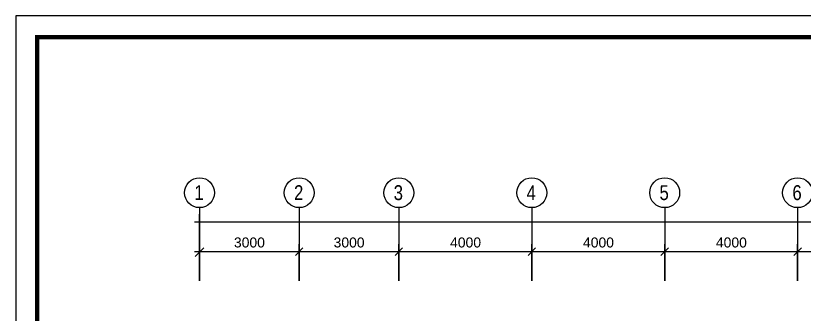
# Model space of a CAD drawing. Header units: millimetres. Extents: x 526420 to 928802, y 401925 to 509768.
# Drawn here: x 669580 to 693311, y 433598 to 442590 of the extents above; entities that cross this region are included whole.
import ezdxf

# ---------------------------------------------------------------- set-up
doc = ezdxf.new("R2010")
doc.units = ezdxf.units.MM
doc.header["$LTSCALE"] = 3000
doc.header["$MEASUREMENT"] = 0
doc.linetypes.add('CENTER', pattern=[2, 1.25, -0.25, 0.25, -0.25])
doc.layers.get('0').update_dxf_attribs({"linetype": 'CONTINUOUS'})
doc.layers.add('A', color=7, linetype='CONTINUOUS')
doc.styles.add('Arial', font='ARIAL.TTF')

msp = doc.modelspace()

# ---------------------------------------------------------------- linework, layer by layer
at = {"color": 0, "linetype": 'CENTER'}
for p, q in [((675111, 436809), (675111, 434609)), ((678111, 436809), (678111, 434609)), ((681111, 436809), (681111, 434609)), ((685111, 436809), (685111, 434609)), ((689111, 436809), (689111, 434609)), ((693111, 436809), (693111, 434609))]:
    msp.add_line(p, q, dxfattribs=at)
at = {"color": 0, "ltscale": 0.7}
for p, q in [((675111, 434609), (675111, 436609)), ((674961, 436384), (719261, 436384)), ((675111, 434609), (675111, 435709)), ((678111, 434609), (678111, 435709)), ((678111, 434609), (678111, 435709)), ((681111, 434609), (681111, 435709)), ((681111, 434609), (681111, 435709)), ((685111, 434609), (685111, 435709)), ((685111, 434609), (685111, 435709)), ((689111, 434609), (689111, 435709)), ((689111, 434609), (689111, 435709)), ((693111, 434609), (693111, 435709)), ((693111, 434609), (693111, 435709)), ((674961, 435484), (678261, 435484)), ((677961, 435484), (681261, 435484)), ((680961, 435484), (685261, 435484)), ((684961, 435484), (689261, 435484)), ((688961, 435484), (693261, 435484)), ((692961, 435484), (701261, 435484))]:
    msp.add_line(p, q, dxfattribs=at)
at = {"color": 0, "linetype": 'ByBlock'}
for p, q in [((674984, 435334), (675237, 435601)), ((677999, 435371), (678224, 435596)), ((680999, 435371), (681224, 435596)), ((681224, 435596), (680999, 435371)), ((684999, 435371), (685224, 435596)), ((685224, 435596), (684999, 435371)), ((688999, 435371), (689224, 435596)), ((689224, 435596), (688999, 435371)), ((692999, 435371), (693224, 435596)), ((693224, 435596), (692999, 435371))]:
    msp.add_line(p, q, dxfattribs=at)
at = {"color": 0, "ltscale": 5}
for centre in [(675111, 437259), (678111, 437259), (681111, 437259), (685111, 437259), (689111, 437259), (693111, 437259)]:
    msp.add_circle(centre, 450, dxfattribs=at)
at = {"layer": 'A', "linetype": 'ByBlock', "lineweight": 0}
for points in [[(725003, 442590), (669580, 442590), (669580, 403020), (725003, 403020)], [(670224, 403665), (724358, 403665), (724358, 441945), (670224, 441945)]]:
    msp.add_lwpolyline(points, close=True, dxfattribs=at)
at = {"layer": 'A', "linetype": 'ByBlock', "lineweight": 0, "const_width": 129}
msp.add_lwpolyline([(670224, 403665), (724358, 403665), (724358, 441945), (670224, 441945)], close=True, dxfattribs=at)

# ---------------------------------------------------------------- texts
at = {"color": 0, "style": 'Arial', "width": 0.8}
for s, p in [('1', (674955, 437036)), ('2', (677955, 437036)), ('3', (680955, 437036)), ('4', (684955, 437036)), ('5', (688955, 437036)), ('6', (692955, 437036))]:
    msp.add_text(s, height=450, dxfattribs=at).set_placement(p)
at = {"color": 0, "style": 'Arial'}
for s, p in [('3000', (676146, 435610)), ('3000', (679146, 435610)), ('4000', (682652, 435610)), ('4000', (686652, 435610)), ('4000', (690652, 435610))]:
    msp.add_text(s, height=300, dxfattribs=at).set_placement(p)

doc.saveas('drawing.dxf')
